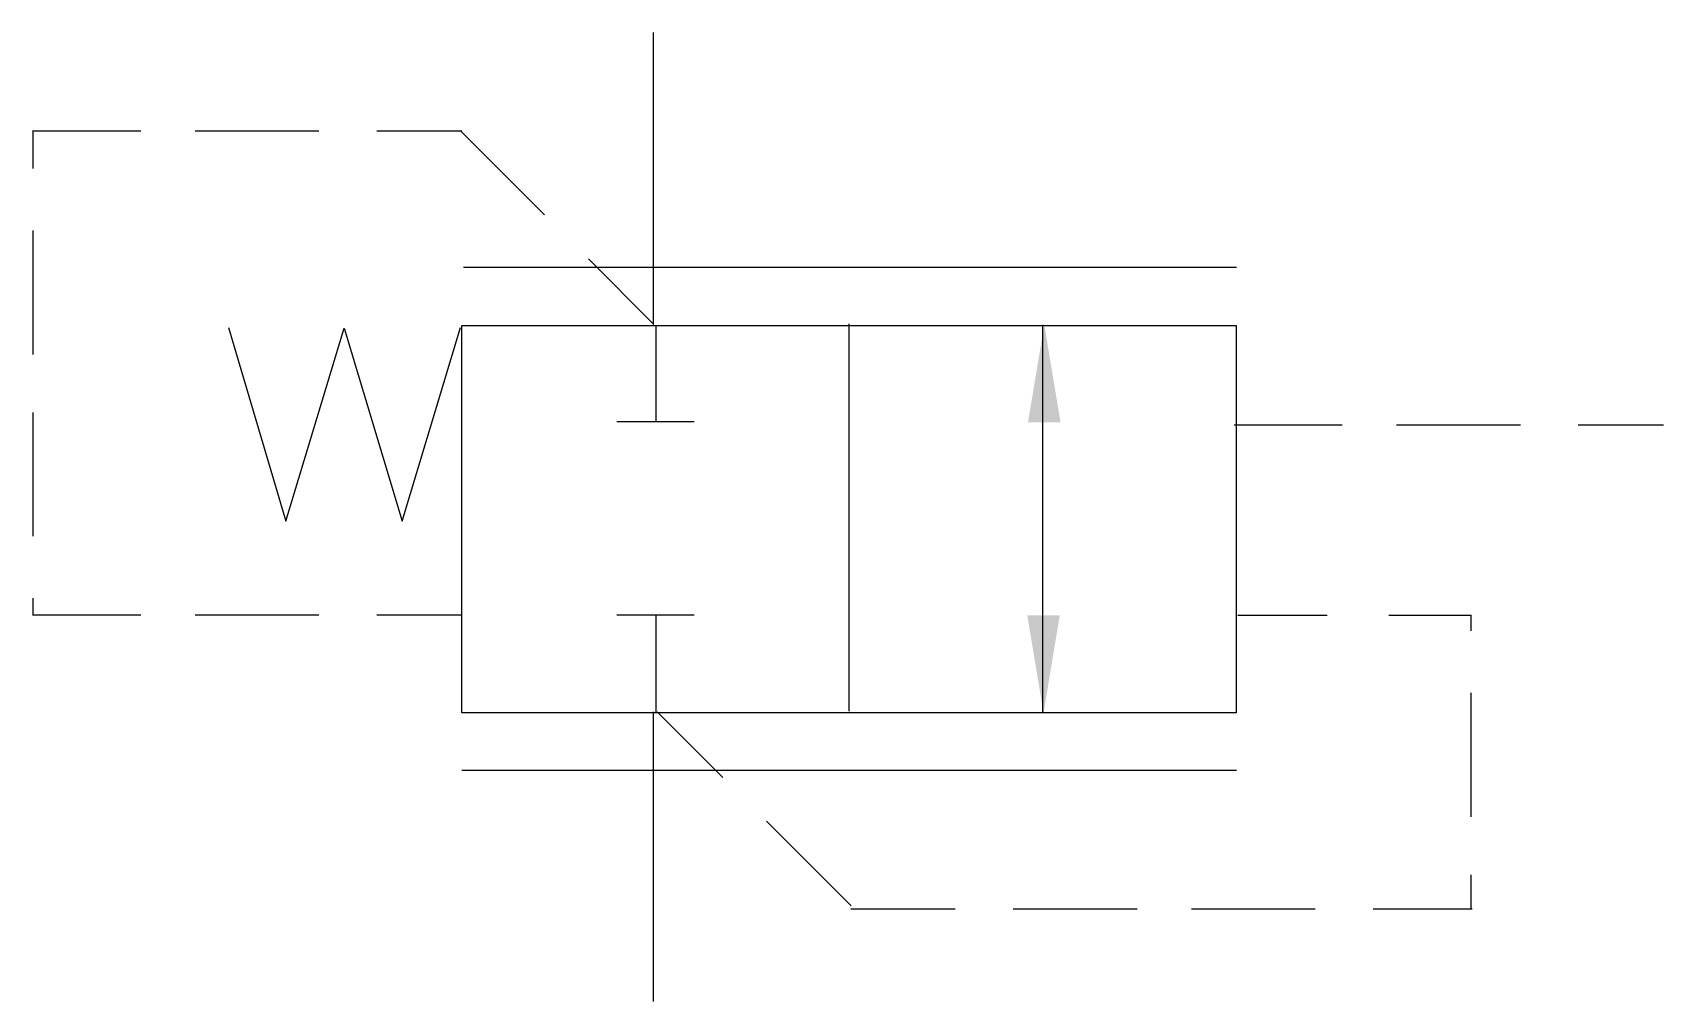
# Model space of a CAD drawing. Extents: x 529.9 to 572.1, y 140.5 to 165.5.
import ezdxf

# ---------------------------------------------------------------- set-up
doc = ezdxf.new("R2010")
doc.units = 0
doc.header["$LTSCALE"] = 5
doc.header["$MEASUREMENT"] = 0
doc.layers.add('11', color=1, linetype='CONTINUOUS')
doc.layers.add('12', color=2, linetype='CONTINUOUS')

msp = doc.modelspace()

# ---------------------------------------------------------------- linework, layer by layer
at = {"layer": '11'}
for p, q in [((545.965, 165.492), (545.965, 157.961)), ((541.061, 159.44), (561.027, 159.44)), ((534.992, 157.877), (536.474, 152.879)), ((536.474, 152.879), (537.977, 157.861)), ((537.977, 157.861), (539.479, 152.879)), ((539.479, 152.879), (540.982, 157.877)), ((541.021, 157.935), (561.021, 157.935)), ((541.021, 147.935), (541.021, 157.935)), ((546.027, 157.935), (546.027, 155.451)), ((551.024, 147.972), (551.024, 157.972)), ((556.026, 147.935), (556.026, 157.951)), ((561.021, 157.935), (561.021, 147.935)), ((545.023, 155.451), (547.023, 155.451)), ((547.023, 150.451), (545.023, 150.451)), ((546.027, 150.451), (546.027, 147.935)), ((551.021, 147.935), (541.021, 147.935)), ((545.965, 147.961), (545.965, 140.482)), ((561.021, 147.935), (551.021, 147.935)), ((561.027, 146.44), (541.021, 146.44))]:
    msp.add_line(p, q, dxfattribs=at)
at = {"layer": '12'}
for p, q in [((532.724, 162.95), (529.931, 162.95)), ((529.936, 162.943), (529.936, 161.985)), ((537.326, 162.95), (534.126, 162.95)), ((541.021, 162.95), (538.823, 162.95)), ((543.155, 160.787), (540.973, 162.969)), ((529.936, 160.385), (529.936, 157.185)), ((545.981, 157.961), (544.287, 159.656)), ((529.936, 155.688), (529.936, 152.488)), ((529.936, 155.585), (529.936, 153.678)), ((563.761, 155.359), (560.968, 155.359)), ((568.363, 155.359), (565.163, 155.359)), ((572.058, 155.359), (569.86, 155.359)), ((529.936, 150.888), (529.936, 150.48)), ((532.724, 150.456), (529.931, 150.456)), ((537.326, 150.456), (534.126, 150.456)), ((541.021, 150.456), (538.823, 150.456)), ((561.067, 150.455), (563.369, 150.455)), ((564.969, 150.455), (567.093, 150.455)), ((567.093, 150.047), (567.093, 150.455)), ((567.093, 145.247), (567.093, 148.447)), ((546.064, 147.956), (547.759, 146.261)), ((548.89, 145.13), (551.073, 142.947)), ((567.093, 142.865), (567.093, 143.75)), ((553.766, 142.865), (551.064, 142.865)), ((558.463, 142.865), (555.263, 142.865)), ((563.065, 142.865), (559.865, 142.865)), ((567.116, 142.865), (564.562, 142.865))]:
    msp.add_line(p, q, dxfattribs=at)
for points in [[(556.485, 155.431), (555.645, 155.431), (556.065, 157.951)], [(556.466, 150.449), (555.626, 150.449), (556.046, 147.929)]]:
    msp.add_solid(points, dxfattribs=at)

doc.saveas('drawing.dxf')
